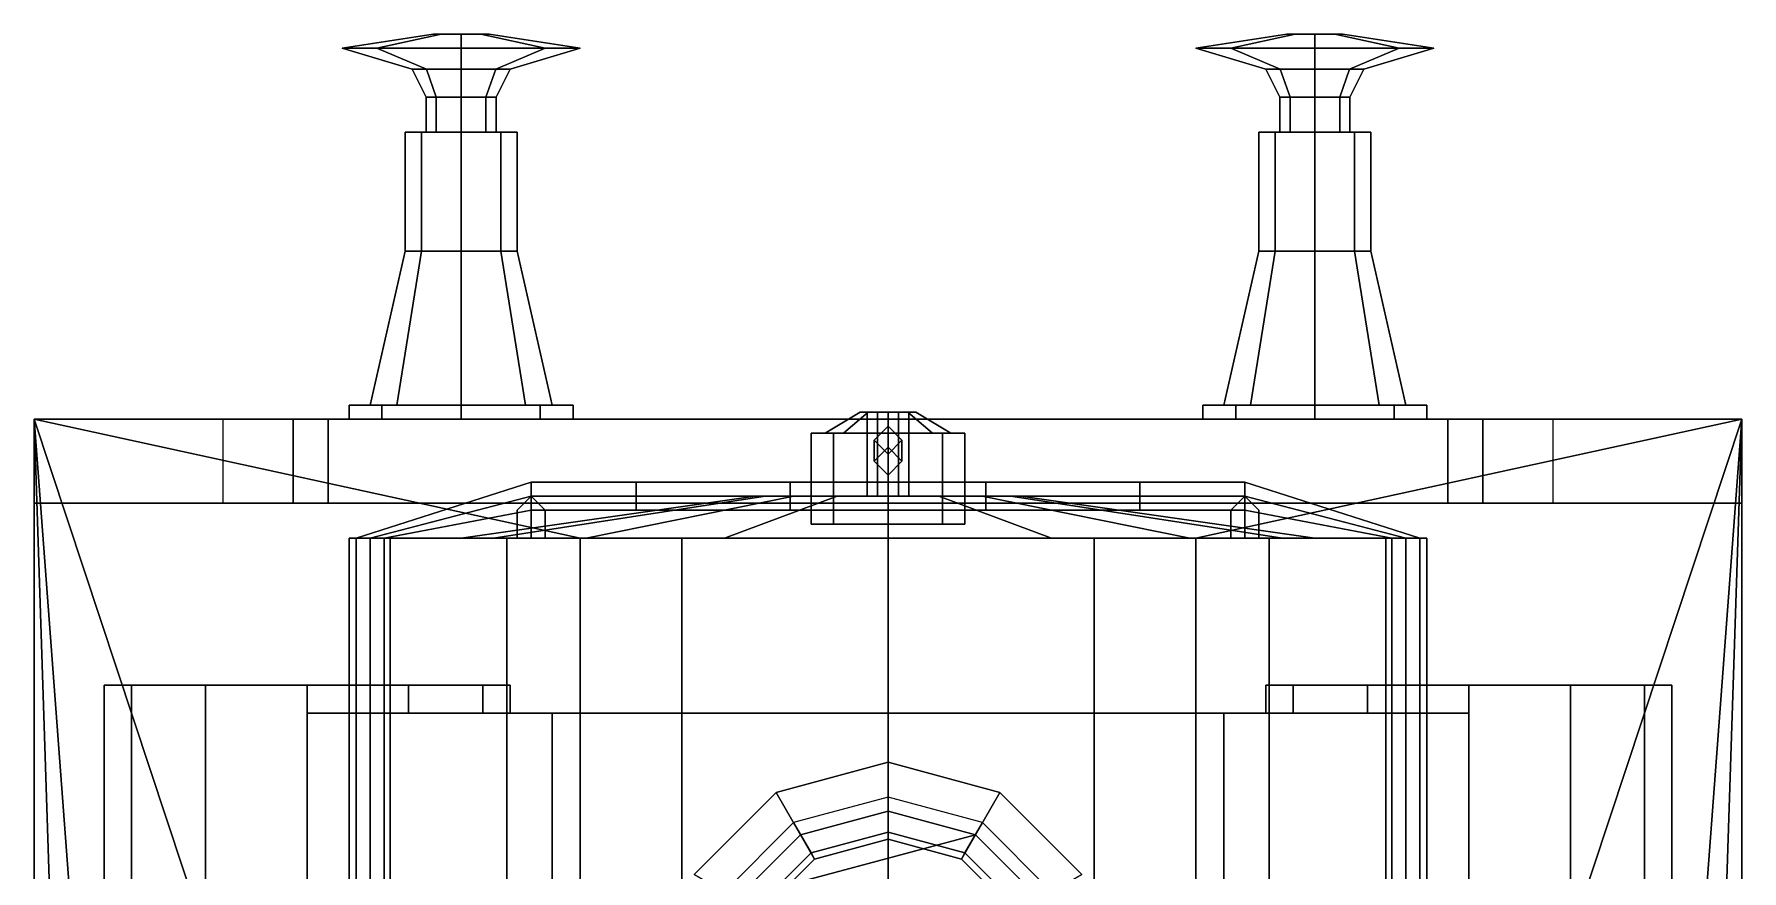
# Model space of a CAD drawing. Extents: x -1.2 to 1.2, y -5.2 to 5.2.
# Drawn here: x -1.22 to 1.22, y 4.025 to 5.22 of the extents above; entities that cross this region are included whole.
import ezdxf

# ---------------------------------------------------------------- set-up
doc = ezdxf.new("R2010")
doc.units = 0
doc.layers.get('0').update_dxf_attribs({"linetype": 'CONTINUOUS'})

msp = doc.modelspace()

# ---------------------------------------------------------------- linework, layer by layer
at = {"color": 1}
for points in [[(-0.65, 5.22, 0.85), (-0.6383, 5.22, 0.8217), (-0.7302, 5.2, 0.7298), (-0.78, 5.2, 0.85)], [(-0.6383, 5.22, 0.8783), (-0.65, 5.22, 0.85), (-0.78, 5.2, 0.85), (-0.7302, 5.2, 0.9702)], [(-0.6595, 5.17, 0.8005), (-0.68, 5.17, 0.85), (-0.78, 5.2, 0.85), (-0.7302, 5.2, 0.7298)], [(-0.68, 5.17, 0.85), (-0.6595, 5.17, 0.8995), (-0.7302, 5.2, 0.9702), (-0.78, 5.2, 0.85)], [(-0.6383, 5.22, 0.8217), (-0.61, 5.22, 0.81), (-0.61, 5.2, 0.68), (-0.7302, 5.2, 0.7298)], [(-0.61, 5.22, 0.89), (-0.6383, 5.22, 0.8783), (-0.7302, 5.2, 0.9702), (-0.61, 5.2, 1.02)], [(-0.61, 5.17, 0.78), (-0.6595, 5.17, 0.8005), (-0.7302, 5.2, 0.7298), (-0.61, 5.2, 0.68)], [(-0.6595, 5.17, 0.8995), (-0.61, 5.17, 0.92), (-0.61, 5.2, 1.02), (-0.7302, 5.2, 0.9702)], [(-0.5817, 5.22, 0.8783), (-0.65, 5.22, 0.85), (-0.6383, 5.22, 0.8783), (-0.61, 5.22, 0.89)], [(-0.57, 5.22, 0.85), (-0.6383, 5.22, 0.8217), (-0.65, 5.22, 0.85), (-0.5817, 5.22, 0.8783)], [(-0.5817, 5.22, 0.8217), (-0.61, 5.22, 0.81), (-0.6383, 5.22, 0.8217), (-0.57, 5.22, 0.85)], [(-0.61, 5.22, 0.81), (-0.5817, 5.22, 0.8217), (-0.4898, 5.2, 0.7298), (-0.61, 5.2, 0.68)], [(-0.5817, 5.22, 0.8783), (-0.61, 5.22, 0.89), (-0.61, 5.2, 1.02), (-0.4898, 5.2, 0.9702)], [(-0.5605, 5.17, 0.8005), (-0.61, 5.17, 0.78), (-0.61, 5.2, 0.68), (-0.4898, 5.2, 0.7298)], [(-0.61, 5.17, 0.92), (-0.5605, 5.17, 0.8995), (-0.4898, 5.2, 0.9702), (-0.61, 5.2, 1.02)], [(-0.5817, 5.22, 0.8217), (-0.57, 5.22, 0.85), (-0.44, 5.2, 0.85), (-0.4898, 5.2, 0.7298)], [(-0.57, 5.22, 0.85), (-0.5817, 5.22, 0.8783), (-0.4898, 5.2, 0.9702), (-0.44, 5.2, 0.85)], [(-0.54, 5.17, 0.85), (-0.5605, 5.17, 0.8005), (-0.4898, 5.2, 0.7298), (-0.44, 5.2, 0.85)], [(-0.5605, 5.17, 0.8995), (-0.54, 5.17, 0.85), (-0.44, 5.2, 0.85), (-0.4898, 5.2, 0.9702)], [(0.5817, 5.22, 0.8783), (0.57, 5.22, 0.85), (0.44, 5.2, 0.85), (0.4898, 5.2, 0.9702)], [(0.57, 5.22, 0.85), (0.5817, 5.22, 0.8217), (0.4898, 5.2, 0.7298), (0.44, 5.2, 0.85)], [(0.5605, 5.17, 0.8005), (0.54, 5.17, 0.85), (0.44, 5.2, 0.85), (0.4898, 5.2, 0.7298)], [(0.54, 5.17, 0.85), (0.5605, 5.17, 0.8995), (0.4898, 5.2, 0.9702), (0.44, 5.2, 0.85)], [(0.61, 5.22, 0.89), (0.5817, 5.22, 0.8783), (0.4898, 5.2, 0.9702), (0.61, 5.2, 1.02)], [(0.5817, 5.22, 0.8217), (0.61, 5.22, 0.81), (0.61, 5.2, 0.68), (0.4898, 5.2, 0.7298)], [(0.61, 5.17, 0.78), (0.5605, 5.17, 0.8005), (0.4898, 5.2, 0.7298), (0.61, 5.2, 0.68)], [(0.5605, 5.17, 0.8995), (0.61, 5.17, 0.92), (0.61, 5.2, 1.02), (0.4898, 5.2, 0.9702)], [(0.6383, 5.22, 0.8783), (0.57, 5.22, 0.85), (0.5817, 5.22, 0.8783), (0.61, 5.22, 0.89)], [(0.65, 5.22, 0.85), (0.5817, 5.22, 0.8217), (0.57, 5.22, 0.85), (0.6383, 5.22, 0.8783)], [(0.6383, 5.22, 0.8217), (0.61, 5.22, 0.81), (0.5817, 5.22, 0.8217), (0.65, 5.22, 0.85)], [(0.6383, 5.22, 0.8783), (0.61, 5.22, 0.89), (0.61, 5.2, 1.02), (0.7302, 5.2, 0.9702)], [(0.61, 5.22, 0.81), (0.6383, 5.22, 0.8217), (0.7302, 5.2, 0.7298), (0.61, 5.2, 0.68)], [(0.6595, 5.17, 0.8005), (0.61, 5.17, 0.78), (0.61, 5.2, 0.68), (0.7302, 5.2, 0.7298)], [(0.61, 5.17, 0.92), (0.6595, 5.17, 0.8995), (0.7302, 5.2, 0.9702), (0.61, 5.2, 1.02)], [(0.65, 5.22, 0.85), (0.6383, 5.22, 0.8783), (0.7302, 5.2, 0.9702), (0.78, 5.2, 0.85)], [(0.6383, 5.22, 0.8217), (0.65, 5.22, 0.85), (0.78, 5.2, 0.85), (0.7302, 5.2, 0.7298)], [(0.68, 5.17, 0.85), (0.6595, 5.17, 0.8005), (0.7302, 5.2, 0.7298), (0.78, 5.2, 0.85)], [(0.6595, 5.17, 0.8995), (0.68, 5.17, 0.85), (0.78, 5.2, 0.85), (0.7302, 5.2, 0.9702)], [(-0.6454, 5.13, 0.8146), (-0.66, 5.13, 0.85), (-0.68, 5.17, 0.85), (-0.6595, 5.17, 0.8005)], [(-0.66, 5.13, 0.85), (-0.6454, 5.13, 0.8854), (-0.6595, 5.17, 0.8995), (-0.68, 5.17, 0.85)], [(-0.61, 5.13, 0.8), (-0.6454, 5.13, 0.8146), (-0.6595, 5.17, 0.8005), (-0.61, 5.17, 0.78)], [(-0.6454, 5.13, 0.8854), (-0.61, 5.13, 0.9), (-0.61, 5.17, 0.92), (-0.6595, 5.17, 0.8995)], [(-0.5746, 5.13, 0.8146), (-0.61, 5.13, 0.8), (-0.61, 5.17, 0.78), (-0.5605, 5.17, 0.8005)], [(-0.61, 5.13, 0.9), (-0.5746, 5.13, 0.8854), (-0.5605, 5.17, 0.8995), (-0.61, 5.17, 0.92)], [(-0.56, 5.13, 0.85), (-0.5746, 5.13, 0.8146), (-0.5605, 5.17, 0.8005), (-0.54, 5.17, 0.85)], [(-0.5746, 5.13, 0.8854), (-0.56, 5.13, 0.85), (-0.54, 5.17, 0.85), (-0.5605, 5.17, 0.8995)], [(0.5746, 5.13, 0.8146), (0.56, 5.13, 0.85), (0.54, 5.17, 0.85), (0.5605, 5.17, 0.8005)], [(0.56, 5.13, 0.85), (0.5746, 5.13, 0.8854), (0.5605, 5.17, 0.8995), (0.54, 5.17, 0.85)], [(0.61, 5.13, 0.8), (0.5746, 5.13, 0.8146), (0.5605, 5.17, 0.8005), (0.61, 5.17, 0.78)], [(0.5746, 5.13, 0.8854), (0.61, 5.13, 0.9), (0.61, 5.17, 0.92), (0.5605, 5.17, 0.8995)], [(0.6454, 5.13, 0.8146), (0.61, 5.13, 0.8), (0.61, 5.17, 0.78), (0.6595, 5.17, 0.8005)], [(0.61, 5.13, 0.9), (0.6454, 5.13, 0.8854), (0.6595, 5.17, 0.8995), (0.61, 5.17, 0.92)], [(0.66, 5.13, 0.85), (0.6454, 5.13, 0.8146), (0.6595, 5.17, 0.8005), (0.68, 5.17, 0.85)], [(0.6454, 5.13, 0.8854), (0.66, 5.13, 0.85), (0.68, 5.17, 0.85), (0.6595, 5.17, 0.8995)], [(-0.6454, 5.13, 0.8854), (-0.66, 5.13, 0.85), (-0.66, 5.08, 0.85), (-0.6454, 5.08, 0.8854)], [(-0.66, 5.13, 0.85), (-0.6454, 5.13, 0.8146), (-0.6454, 5.08, 0.8146), (-0.66, 5.08, 0.85)], [(-0.61, 5.13, 0.9), (-0.6454, 5.13, 0.8854), (-0.6454, 5.08, 0.8854), (-0.61, 5.08, 0.9)], [(-0.6454, 5.13, 0.8146), (-0.61, 5.13, 0.8), (-0.61, 5.08, 0.8), (-0.6454, 5.08, 0.8146)], [(-0.5746, 5.13, 0.8854), (-0.61, 5.13, 0.9), (-0.61, 5.08, 0.9), (-0.5746, 5.08, 0.8854)], [(-0.61, 5.13, 0.8), (-0.5746, 5.13, 0.8146), (-0.5746, 5.08, 0.8146), (-0.61, 5.08, 0.8)], [(-0.56, 5.13, 0.85), (-0.5746, 5.13, 0.8854), (-0.5746, 5.08, 0.8854), (-0.56, 5.08, 0.85)], [(-0.5746, 5.13, 0.8146), (-0.56, 5.13, 0.85), (-0.56, 5.08, 0.85), (-0.5746, 5.08, 0.8146)], [(0.5746, 5.13, 0.8854), (0.56, 5.13, 0.85), (0.56, 5.08, 0.85), (0.5746, 5.08, 0.8854)], [(0.56, 5.13, 0.85), (0.5746, 5.13, 0.8146), (0.5746, 5.08, 0.8146), (0.56, 5.08, 0.85)], [(0.61, 5.13, 0.9), (0.5746, 5.13, 0.8854), (0.5746, 5.08, 0.8854), (0.61, 5.08, 0.9)], [(0.5746, 5.13, 0.8146), (0.61, 5.13, 0.8), (0.61, 5.08, 0.8), (0.5746, 5.08, 0.8146)], [(0.6454, 5.13, 0.8854), (0.61, 5.13, 0.9), (0.61, 5.08, 0.9), (0.6454, 5.08, 0.8854)], [(0.61, 5.13, 0.8), (0.6454, 5.13, 0.8146), (0.6454, 5.08, 0.8146), (0.61, 5.08, 0.8)], [(0.66, 5.13, 0.85), (0.6454, 5.13, 0.8854), (0.6454, 5.08, 0.8854), (0.66, 5.08, 0.85)], [(0.6454, 5.13, 0.8146), (0.66, 5.13, 0.85), (0.66, 5.08, 0.85), (0.6454, 5.08, 0.8146)], [(-0.6666, 5.08, 0.9066), (-0.69, 5.08, 0.85), (-0.69, 4.91, 0.85), (-0.6666, 4.91, 0.9066)], [(-0.69, 5.08, 0.85), (-0.6666, 5.08, 0.7934), (-0.6666, 4.91, 0.7934), (-0.69, 4.91, 0.85)], [(-0.5534, 5.08, 0.9066), (-0.69, 5.08, 0.85), (-0.6666, 5.08, 0.9066), (-0.61, 5.08, 0.93)], [(-0.53, 5.08, 0.85), (-0.6666, 5.08, 0.7934), (-0.69, 5.08, 0.85), (-0.5534, 5.08, 0.9066)], [(-0.61, 5.08, 0.93), (-0.6666, 5.08, 0.9066), (-0.6666, 4.91, 0.9066), (-0.61, 4.91, 0.93)], [(-0.6666, 5.08, 0.7934), (-0.61, 5.08, 0.77), (-0.61, 4.91, 0.77), (-0.6666, 4.91, 0.7934)], [(-0.5534, 5.08, 0.7934), (-0.61, 5.08, 0.77), (-0.6666, 5.08, 0.7934), (-0.53, 5.08, 0.85)], [(-0.5534, 5.08, 0.9066), (-0.61, 5.08, 0.93), (-0.61, 4.91, 0.93), (-0.5534, 4.91, 0.9066)], [(-0.61, 5.08, 0.77), (-0.5534, 5.08, 0.7934), (-0.5534, 4.91, 0.7934), (-0.61, 4.91, 0.77)], [(-0.53, 5.08, 0.85), (-0.5534, 5.08, 0.9066), (-0.5534, 4.91, 0.9066), (-0.53, 4.91, 0.85)], [(-0.5534, 5.08, 0.7934), (-0.53, 5.08, 0.85), (-0.53, 4.91, 0.85), (-0.5534, 4.91, 0.7934)], [(0.5534, 5.08, 0.9066), (0.53, 5.08, 0.85), (0.53, 4.91, 0.85), (0.5534, 4.91, 0.9066)], [(0.53, 5.08, 0.85), (0.5534, 5.08, 0.7934), (0.5534, 4.91, 0.7934), (0.53, 4.91, 0.85)], [(0.6666, 5.08, 0.9066), (0.53, 5.08, 0.85), (0.5534, 5.08, 0.9066), (0.61, 5.08, 0.93)], [(0.69, 5.08, 0.85), (0.5534, 5.08, 0.7934), (0.53, 5.08, 0.85), (0.6666, 5.08, 0.9066)], [(0.61, 5.08, 0.93), (0.5534, 5.08, 0.9066), (0.5534, 4.91, 0.9066), (0.61, 4.91, 0.93)], [(0.5534, 5.08, 0.7934), (0.61, 5.08, 0.77), (0.61, 4.91, 0.77), (0.5534, 4.91, 0.7934)], [(0.6666, 5.08, 0.7934), (0.61, 5.08, 0.77), (0.5534, 5.08, 0.7934), (0.69, 5.08, 0.85)], [(0.6666, 5.08, 0.9066), (0.61, 5.08, 0.93), (0.61, 4.91, 0.93), (0.6666, 4.91, 0.9066)], [(0.61, 5.08, 0.77), (0.6666, 5.08, 0.7934), (0.6666, 4.91, 0.7934), (0.61, 4.91, 0.77)], [(0.69, 5.08, 0.85), (0.6666, 5.08, 0.9066), (0.6666, 4.91, 0.9066), (0.69, 4.91, 0.85)], [(0.6666, 5.08, 0.7934), (0.69, 5.08, 0.85), (0.69, 4.91, 0.85), (0.6666, 4.91, 0.7934)], [(-0.7019, 4.69, 0.7581), (-0.74, 4.69, 0.85), (-0.69, 4.91, 0.85), (-0.6666, 4.91, 0.7934)], [(-0.74, 4.69, 0.85), (-0.7019, 4.69, 0.9419), (-0.6666, 4.91, 0.9066), (-0.69, 4.91, 0.85)], [(-0.61, 4.69, 0.72), (-0.7019, 4.69, 0.7581), (-0.6666, 4.91, 0.7934), (-0.61, 4.91, 0.77)], [(-0.7019, 4.69, 0.9419), (-0.61, 4.69, 0.98), (-0.61, 4.91, 0.93), (-0.6666, 4.91, 0.9066)], [(-0.5181, 4.69, 0.7581), (-0.61, 4.69, 0.72), (-0.61, 4.91, 0.77), (-0.5534, 4.91, 0.7934)], [(-0.61, 4.69, 0.98), (-0.5181, 4.69, 0.9419), (-0.5534, 4.91, 0.9066), (-0.61, 4.91, 0.93)], [(-0.48, 4.69, 0.85), (-0.5181, 4.69, 0.7581), (-0.5534, 4.91, 0.7934), (-0.53, 4.91, 0.85)], [(-0.5181, 4.69, 0.9419), (-0.48, 4.69, 0.85), (-0.53, 4.91, 0.85), (-0.5534, 4.91, 0.9066)], [(0.5181, 4.69, 0.7581), (0.48, 4.69, 0.85), (0.53, 4.91, 0.85), (0.5534, 4.91, 0.7934)], [(0.48, 4.69, 0.85), (0.5181, 4.69, 0.9419), (0.5534, 4.91, 0.9066), (0.53, 4.91, 0.85)], [(0.61, 4.69, 0.72), (0.5181, 4.69, 0.7581), (0.5534, 4.91, 0.7934), (0.61, 4.91, 0.77)], [(0.5181, 4.69, 0.9419), (0.61, 4.69, 0.98), (0.61, 4.91, 0.93), (0.5534, 4.91, 0.9066)], [(0.7019, 4.69, 0.7581), (0.61, 4.69, 0.72), (0.61, 4.91, 0.77), (0.6666, 4.91, 0.7934)], [(0.61, 4.69, 0.98), (0.7019, 4.69, 0.9419), (0.6666, 4.91, 0.9066), (0.61, 4.91, 0.93)], [(0.74, 4.69, 0.85), (0.7019, 4.69, 0.7581), (0.6666, 4.91, 0.7934), (0.69, 4.91, 0.85)], [(0.7019, 4.69, 0.9419), (0.74, 4.69, 0.85), (0.69, 4.91, 0.85), (0.6666, 4.91, 0.9066)], [(-0.77, 4.69, 0.85), (-0.7231, 4.69, 0.7369), (-0.7231, 4.67, 0.7369), (-0.77, 4.67, 0.85)], [(-0.45, 4.69, 0.85), (-0.7231, 4.69, 0.7369), (-0.77, 4.69, 0.85), (-0.4969, 4.69, 0.9631)], [(-0.4969, 4.69, 0.9631), (-0.77, 4.69, 0.85), (-0.7231, 4.69, 0.9631), (-0.61, 4.69, 1.01)], [(-0.7231, 4.69, 0.9631), (-0.77, 4.69, 0.85), (-0.77, 4.67, 0.85), (-0.7231, 4.67, 0.9631)], [(-0.4969, 4.69, 0.7369), (-0.61, 4.69, 0.69), (-0.7231, 4.69, 0.7369), (-0.45, 4.69, 0.85)], [(-0.7231, 4.69, 0.7369), (-0.61, 4.69, 0.69), (-0.61, 4.67, 0.69), (-0.7231, 4.67, 0.7369)], [(-0.61, 4.69, 1.01), (-0.7231, 4.69, 0.9631), (-0.7231, 4.67, 0.9631), (-0.61, 4.67, 1.01)], [(-0.61, 4.69, 0.69), (-0.4969, 4.69, 0.7369), (-0.4969, 4.67, 0.7369), (-0.61, 4.67, 0.69)], [(-0.4969, 4.69, 0.9631), (-0.61, 4.69, 1.01), (-0.61, 4.67, 1.01), (-0.4969, 4.67, 0.9631)], [(-0.4969, 4.69, 0.7369), (-0.45, 4.69, 0.85), (-0.45, 4.67, 0.85), (-0.4969, 4.67, 0.7369)], [(-0.45, 4.69, 0.85), (-0.4969, 4.69, 0.9631), (-0.4969, 4.67, 0.9631), (-0.45, 4.67, 0.85)], [(0.4969, 4.69, 0.9631), (0.45, 4.69, 0.85), (0.45, 4.67, 0.85), (0.4969, 4.67, 0.9631)], [(0.45, 4.69, 0.85), (0.4969, 4.69, 0.7369), (0.4969, 4.67, 0.7369), (0.45, 4.67, 0.85)], [(0.7231, 4.69, 0.9631), (0.45, 4.69, 0.85), (0.4969, 4.69, 0.9631), (0.61, 4.69, 1.01)], [(0.77, 4.69, 0.85), (0.4969, 4.69, 0.7369), (0.45, 4.69, 0.85), (0.7231, 4.69, 0.9631)], [(0.61, 4.69, 1.01), (0.4969, 4.69, 0.9631), (0.4969, 4.67, 0.9631), (0.61, 4.67, 1.01)], [(0.4969, 4.69, 0.7369), (0.61, 4.69, 0.69), (0.61, 4.67, 0.69), (0.4969, 4.67, 0.7369)], [(0.7231, 4.69, 0.7369), (0.61, 4.69, 0.69), (0.4969, 4.69, 0.7369), (0.77, 4.69, 0.85)], [(0.7231, 4.69, 0.9631), (0.61, 4.69, 1.01), (0.61, 4.67, 1.01), (0.7231, 4.67, 0.9631)], [(0.61, 4.69, 0.69), (0.7231, 4.69, 0.7369), (0.7231, 4.67, 0.7369), (0.61, 4.67, 0.69)], [(0.77, 4.69, 0.85), (0.7231, 4.69, 0.9631), (0.7231, 4.67, 0.9631), (0.77, 4.67, 0.85)], [(0.7231, 4.69, 0.7369), (0.77, 4.69, 0.85), (0.77, 4.67, 0.85), (0.7231, 4.67, 0.7369)]]:
    msp.add_3dface(points, dxfattribs=at)
for points in [[(-1.22, 4.67, 1.04), (-1.22, -4.83, 1.04), (-1.22, -4.83, 1.15), (-1.22, 4.67, 1.15)], [(1.22, 4.67, 1.15), (1.22, 4.67, 1.04), (-1.22, 4.67, 1.04), (-1.22, 4.67, 1.15)], [(1.22, 4.67, 1.04), (1.22, -4.83, 1.04), (-1.22, -4.83, 1.04), (-1.22, 4.67, 1.04)], [(-1.22, 4.67, 1.15), (-0.44, 4.5, 1.15), (0.44, 4.5, 1.15), (1.22, 4.67, 1.15)], [(-1.22, 4.67, 1.15), (-0.7, 3.1, 1.15), (-0.44, 3.1, 1.15), (-0.44, 4.5, 1.15)], [(-1.13, 1.91, 1.15), (-1.22, 4.67, 1.15), (-1.22, -4.83, 1.15), (-1.13, -4.83, 1.15)], [(-1.02, 2, 1.15), (-1.22, 4.67, 1.15), (-1.22, 4.67, 1.15), (-1.13, 1.91, 1.15)], [(-1.22, 4.67, 1.15), (-1.02, 2, 1.15), (-0.7, 2.12, 1.15), (-0.7, 3.1, 1.15)], [(-1.22, 4.67, 0.87), (-1.22, 4.55, 0.87), (-1.22, 4.55, 1.04), (-1.22, 4.67, 1.04)], [(1.22, 4.67, 1.04), (1.22, 4.67, 0.87), (-1.22, 4.67, 0.87), (-1.22, 4.67, 1.04)], [(1.22, 4.67, 0.87), (1.22, 4.55, 0.87), (-1.22, 4.55, 0.87), (-1.22, 4.67, 0.87)], [(-1.22, 4.67, 1.04), (-1.22, 4.55, 1.04), (1.22, 4.55, 1.04), (1.22, 4.67, 1.04)], [(-0.85, 4.67, 0.81), (-0.85, 4.55, 0.81), (-0.95, 4.55, 0.87), (-0.95, 4.67, 0.87)], [(0.95, 4.67, 0.87), (0.85, 4.67, 0.81), (-0.85, 4.67, 0.81), (-0.95, 4.67, 0.87)], [(-0.8, 4.67, 0.71), (-0.85, 4.67, 0.81), (0.85, 4.67, 0.81), (0.8, 4.67, 0.71)], [(-0.8, 4.55, 0.71), (-0.85, 4.55, 0.81), (-0.85, 4.67, 0.81), (-0.8, 4.67, 0.71)], [(-0.8, 4.67, 0.71), (-0.8, 4.67, 0.66), (-0.8, 4.55, 0.66), (-0.8, 4.55, 0.71)], [(0.8, 4.67, 0.71), (0.8, 4.67, 0.66), (-0.8, 4.67, 0.66), (-0.8, 4.67, 0.71)], [(-0.8, 4.55, 0.66), (-0.8, 4.67, 0.66), (0.8, 4.67, 0.66), (0.8, 4.55, 0.66)], [(-0.0636, 4.65, 2.7264), (-0.09, 4.65, 2.79), (-0.04, 4.68, 2.79), (-0.0283, 4.68, 2.7617)], [(-0.09, 4.65, 2.79), (-0.0636, 4.65, 2.8536), (-0.0283, 4.68, 2.8183), (-0.04, 4.68, 2.79)], [(0, 4.65, 2.7), (-0.0636, 4.65, 2.7264), (-0.0283, 4.68, 2.7617), (0, 4.68, 2.75)], [(-0.0636, 4.65, 2.8536), (0, 4.65, 2.88), (0, 4.68, 2.83), (-0.0283, 4.68, 2.8183)], [(-0.04, 4.68, 2.79), (-0.0283, 4.68, 2.8183), (0, 4.68, 2.83), (-0.0283, 4.68, 2.7617)], [(-0.015, 4.68, 1.946), (-0.03, 4.68, 1.92), (-0.03, 4.56, 1.92), (-0.015, 4.56, 1.946)], [(-0.03, 4.68, 1.92), (-0.015, 4.68, 1.894), (-0.015, 4.56, 1.894), (-0.03, 4.56, 1.92)], [(0.03, 4.68, 1.92), (-0.03, 4.68, 1.92), (-0.015, 4.68, 1.946), (0.015, 4.68, 1.946)], [(0.015, 4.68, 1.894), (-0.015, 4.68, 1.894), (-0.03, 4.68, 1.92), (0.03, 4.68, 1.92)], [(-0.0283, 4.68, 2.7617), (0, 4.68, 2.83), (0.0283, 4.68, 2.8183), (0, 4.68, 2.75)], [(0.015, 4.68, 1.946), (-0.015, 4.68, 1.946), (-0.015, 4.56, 1.946), (0.015, 4.56, 1.946)], [(-0.015, 4.68, 1.894), (0.015, 4.68, 1.894), (0.015, 4.56, 1.894), (-0.015, 4.56, 1.894)], [(0.0636, 4.65, 2.7264), (0, 4.65, 2.7), (0, 4.68, 2.75), (0.0283, 4.68, 2.7617)], [(0, 4.65, 2.88), (0.0636, 4.65, 2.8536), (0.0283, 4.68, 2.8183), (0, 4.68, 2.83)], [(0, 4.68, 2.75), (0.0283, 4.68, 2.8183), (0.04, 4.68, 2.79), (0.0283, 4.68, 2.7617)], [(0.03, 4.68, 1.92), (0.015, 4.68, 1.946), (0.015, 4.56, 1.946), (0.03, 4.56, 1.92)], [(0.015, 4.68, 1.894), (0.03, 4.68, 1.92), (0.03, 4.56, 1.92), (0.015, 4.56, 1.894)], [(0.09, 4.65, 2.79), (0.0636, 4.65, 2.7264), (0.0283, 4.68, 2.7617), (0.04, 4.68, 2.79)], [(0.0636, 4.65, 2.8536), (0.09, 4.65, 2.79), (0.04, 4.68, 2.79), (0.0283, 4.68, 2.8183)], [(0.44, 3.1, 1.15), (0.7, 3.1, 1.15), (1.22, 4.67, 1.15), (0.44, 4.5, 1.15)], [(0.7, 2.12, 1.15), (1.02, 2, 1.15), (1.22, 4.67, 1.15), (0.7, 3.1, 1.15)], [(0.85, 4.67, 0.81), (0.85, 4.55, 0.81), (0.8, 4.55, 0.71), (0.8, 4.67, 0.71)], [(0.8, 4.55, 0.66), (0.8, 4.67, 0.66), (0.8, 4.67, 0.71), (0.8, 4.55, 0.71)], [(0.95, 4.55, 0.87), (0.85, 4.55, 0.81), (0.85, 4.67, 0.81), (0.95, 4.67, 0.87)], [(1.13, 1.91, 1.15), (1.22, 4.67, 1.15), (1.22, 4.67, 1.15), (1.02, 2, 1.15)], [(1.22, -4.83, 1.15), (1.22, 4.67, 1.15), (1.13, 1.91, 1.15), (1.13, -4.83, 1.15)], [(1.22, -4.83, 1.15), (1.22, -4.83, 1.04), (1.22, 4.67, 1.04), (1.22, 4.67, 1.15)], [(1.22, 4.55, 1.04), (1.22, 4.55, 0.87), (1.22, 4.67, 0.87), (1.22, 4.67, 1.04)], [(-0.11, 4.65, 2.69), (-0.11, 4.52, 2.69), (-0.11, 4.52, 2.81), (-0.11, 4.65, 2.81)], [(0.11, 4.65, 2.81), (0.11, 4.65, 2.69), (-0.11, 4.65, 2.69), (-0.11, 4.65, 2.81)], [(0.11, 4.65, 2.69), (0.11, 4.52, 2.69), (-0.11, 4.52, 2.69), (-0.11, 4.65, 2.69)], [(-0.0778, 4.65, 2.8878), (-0.11, 4.65, 2.81), (-0.11, 4.52, 2.81), (-0.0778, 4.52, 2.8878)], [(0.0778, 4.65, 2.8878), (0.11, 4.65, 2.81), (-0.11, 4.65, 2.81), (-0.0778, 4.65, 2.8878)], [(0, 4.65, 2.92), (-0.0778, 4.65, 2.8878), (-0.0778, 4.52, 2.8878), (0, 4.52, 2.92)], [(0, 4.65, 2.92), (0.0778, 4.65, 2.8878), (-0.0778, 4.65, 2.8878), (0, 4.65, 2.92)], [(0, 4.66, 1.59), (-0.02, 4.64, 1.59), (-0.02, 4.61, 1.91), (0, 4.63, 1.91)], [(0.02, 4.64, 1.59), (0, 4.62, 1.59), (-0.02, 4.64, 1.59), (0, 4.66, 1.59)], [(-0.02, 4.64, 1.59), (0, 4.62, 1.59), (0, 4.59, 1.91), (-0.02, 4.61, 1.91)], [(0.02, 4.64, 1.59), (0, 4.66, 1.59), (0, 4.63, 1.91), (0.02, 4.61, 1.91)], [(0.0778, 4.65, 2.8878), (0, 4.65, 2.92), (0, 4.52, 2.92), (0.0778, 4.52, 2.8878)], [(0, 4.62, 1.59), (0.02, 4.64, 1.59), (0.02, 4.61, 1.91), (0, 4.59, 1.91)], [(0.11, 4.65, 2.81), (0.0778, 4.65, 2.8878), (0.0778, 4.52, 2.8878), (0.11, 4.52, 2.81)], [(0.11, 4.52, 2.81), (0.11, 4.52, 2.69), (0.11, 4.65, 2.69), (0.11, 4.65, 2.81)], [(-0.51, 4.56, 2.45), (-0.51, 4.58, 2.43), (-0.76, 4.5, 2.32), (-0.74, 4.5, 2.34)], [(-0.51, 4.58, 2.43), (-0.51, 4.56, 2.41), (-0.74, 4.5, 2.3), (-0.76, 4.5, 2.32)], [(-0.51, 4.58, 2.43), (-0.51, 4.56, 2.45), (-0.36, 4.56, 2.54), (-0.36, 4.58, 2.52)], [(-0.51, 4.56, 2.41), (-0.51, 4.58, 2.43), (-0.36, 4.58, 2.52), (-0.36, 4.56, 2.5)], [(-0.36, 4.58, 2.52), (-0.36, 4.56, 2.54), (-0.14, 4.56, 2.61), (-0.14, 4.58, 2.59)], [(-0.36, 4.56, 2.5), (-0.36, 4.58, 2.52), (-0.14, 4.58, 2.59), (-0.14, 4.56, 2.57)], [(0.14, 4.56, 2.61), (0.14, 4.58, 2.59), (-0.14, 4.58, 2.59), (-0.14, 4.56, 2.61)], [(0.14, 4.58, 2.59), (0.14, 4.56, 2.57), (-0.14, 4.56, 2.57), (-0.14, 4.58, 2.59)], [(0.36, 4.56, 2.54), (0.36, 4.58, 2.52), (0.14, 4.58, 2.59), (0.14, 4.56, 2.61)], [(0.36, 4.58, 2.52), (0.36, 4.56, 2.5), (0.14, 4.56, 2.57), (0.14, 4.58, 2.59)], [(0.51, 4.56, 2.45), (0.51, 4.58, 2.43), (0.36, 4.58, 2.52), (0.36, 4.56, 2.54)], [(0.51, 4.58, 2.43), (0.51, 4.56, 2.41), (0.36, 4.56, 2.5), (0.36, 4.58, 2.52)], [(0.74, 4.5, 2.34), (0.76, 4.5, 2.32), (0.51, 4.58, 2.43), (0.51, 4.56, 2.45)], [(0.76, 4.5, 2.32), (0.74, 4.5, 2.3), (0.51, 4.56, 2.41), (0.51, 4.58, 2.43)], [(-1.22, 4.55, 1.04), (-1.22, 4.55, 0.87), (1.22, 4.55, 0.87), (1.22, 4.55, 1.04)], [(-0.95, 4.55, 0.87), (-0.85, 4.55, 0.81), (0.85, 4.55, 0.81), (0.95, 4.55, 0.87)], [(0.8, 4.55, 0.71), (0.85, 4.55, 0.81), (-0.85, 4.55, 0.81), (-0.8, 4.55, 0.71)], [(-0.8, 4.55, 0.71), (-0.8, 4.55, 0.66), (0.8, 4.55, 0.66), (0.8, 4.55, 0.71)], [(-0.51, 4.54, 2.43), (-0.51, 4.56, 2.45), (-0.74, 4.5, 2.34), (-0.72, 4.5, 2.32)], [(-0.51, 4.56, 2.41), (-0.51, 4.54, 2.43), (-0.72, 4.5, 2.32), (-0.74, 4.5, 2.3)], [(-0.61, 4.5, 1.92), (-0.5636, 4.5, 2.1534), (-0.1755, 4.56, 1.9927), (-0.19, 4.56, 1.92)], [(-0.5636, 4.5, 1.6866), (-0.61, 4.5, 1.92), (-0.19, 4.56, 1.92), (-0.1755, 4.56, 1.8473)], [(-0.5636, 4.5, 2.1534), (-0.4313, 4.5, 2.3513), (-0.1344, 4.56, 2.0544), (-0.1755, 4.56, 1.9927)], [(-0.4313, 4.5, 1.4887), (-0.5636, 4.5, 1.6866), (-0.1755, 4.56, 1.8473), (-0.1344, 4.56, 1.7856)], [(-0.53, 4.5, 2.43), (-0.51, 4.5, 2.45), (-0.51, 4.56, 2.45), (-0.53, 4.54, 2.43)], [(-0.51, 4.5, 2.41), (-0.53, 4.5, 2.43), (-0.53, 4.54, 2.43), (-0.51, 4.56, 2.41)], [(-0.51, 4.56, 2.45), (-0.51, 4.54, 2.43), (-0.36, 4.54, 2.52), (-0.36, 4.56, 2.54)], [(-0.51, 4.54, 2.43), (-0.51, 4.56, 2.41), (-0.36, 4.56, 2.5), (-0.36, 4.54, 2.52)], [(-0.51, 4.5, 2.45), (-0.49, 4.5, 2.43), (-0.49, 4.54, 2.43), (-0.51, 4.56, 2.45)], [(-0.49, 4.5, 2.43), (-0.51, 4.5, 2.41), (-0.51, 4.56, 2.41), (-0.49, 4.54, 2.43)], [(-0.4313, 4.5, 2.3513), (-0.2334, 4.5, 2.4836), (-0.0727, 4.56, 2.0955), (-0.1344, 4.56, 2.0544)], [(-0.2334, 4.5, 1.3564), (-0.4313, 4.5, 1.4887), (-0.1344, 4.56, 1.7856), (-0.0727, 4.56, 1.7445)], [(-0.36, 4.56, 2.54), (-0.36, 4.54, 2.52), (-0.14, 4.54, 2.59), (-0.14, 4.56, 2.61)], [(-0.36, 4.54, 2.52), (-0.36, 4.56, 2.5), (-0.14, 4.56, 2.57), (-0.14, 4.54, 2.59)], [(-0.2334, 4.5, 2.4836), (0, 4.5, 2.53), (0, 4.56, 2.11), (-0.0727, 4.56, 2.0955)], [(0, 4.5, 1.31), (-0.2334, 4.5, 1.3564), (-0.0727, 4.56, 1.7445), (0, 4.56, 1.73)], [(-0.1755, 4.56, 1.9927), (0, 4.56, 2.11), (0.0727, 4.56, 2.0955), (-0.19, 4.56, 1.92)], [(-0.19, 4.56, 1.92), (0.0727, 4.56, 2.0955), (0.1344, 4.56, 2.0544), (-0.1755, 4.56, 1.8473)], [(-0.1344, 4.56, 2.0544), (-0.0727, 4.56, 2.0955), (0, 4.56, 2.11), (-0.1755, 4.56, 1.9927)], [(-0.1755, 4.56, 1.8473), (0.1344, 4.56, 2.0544), (0.1755, 4.56, 1.9927), (-0.1344, 4.56, 1.7856)], [(0.14, 4.54, 2.59), (0.14, 4.56, 2.61), (-0.14, 4.56, 2.61), (-0.14, 4.54, 2.59)], [(0.14, 4.56, 2.57), (0.14, 4.54, 2.59), (-0.14, 4.54, 2.59), (-0.14, 4.56, 2.57)], [(-0.1344, 4.56, 1.7856), (0.1755, 4.56, 1.9927), (0.19, 4.56, 1.92), (-0.0727, 4.56, 1.7445)], [(-0.0727, 4.56, 1.7445), (0.19, 4.56, 1.92), (0.1755, 4.56, 1.8473), (0, 4.56, 1.73)], [(0, 4.5, 2.53), (0.2334, 4.5, 2.4836), (0.0727, 4.56, 2.0955), (0, 4.56, 2.11)], [(0.2334, 4.5, 1.3564), (0, 4.5, 1.31), (0, 4.56, 1.73), (0.0727, 4.56, 1.7445)], [(0, 4.56, 1.73), (0.1755, 4.56, 1.8473), (0.1344, 4.56, 1.7856), (0.0727, 4.56, 1.7445)], [(0.2334, 4.5, 2.4836), (0.4313, 4.5, 2.3513), (0.1344, 4.56, 2.0544), (0.0727, 4.56, 2.0955)], [(0.4313, 4.5, 1.4887), (0.2334, 4.5, 1.3564), (0.0727, 4.56, 1.7445), (0.1344, 4.56, 1.7856)], [(0.4313, 4.5, 2.3513), (0.5636, 4.5, 2.1534), (0.1755, 4.56, 1.9927), (0.1344, 4.56, 2.0544)], [(0.5636, 4.5, 1.6866), (0.4313, 4.5, 1.4887), (0.1344, 4.56, 1.7856), (0.1755, 4.56, 1.8473)], [(0.36, 4.54, 2.52), (0.36, 4.56, 2.54), (0.14, 4.56, 2.61), (0.14, 4.54, 2.59)], [(0.36, 4.56, 2.5), (0.36, 4.54, 2.52), (0.14, 4.54, 2.59), (0.14, 4.56, 2.57)], [(0.5636, 4.5, 2.1534), (0.61, 4.5, 1.92), (0.19, 4.56, 1.92), (0.1755, 4.56, 1.9927)], [(0.61, 4.5, 1.92), (0.5636, 4.5, 1.6866), (0.1755, 4.56, 1.8473), (0.19, 4.56, 1.92)], [(0.51, 4.54, 2.43), (0.51, 4.56, 2.45), (0.36, 4.56, 2.54), (0.36, 4.54, 2.52)], [(0.51, 4.56, 2.41), (0.51, 4.54, 2.43), (0.36, 4.54, 2.52), (0.36, 4.56, 2.5)], [(0.49, 4.5, 2.43), (0.51, 4.5, 2.45), (0.51, 4.56, 2.45), (0.49, 4.54, 2.43)], [(0.51, 4.5, 2.41), (0.49, 4.5, 2.43), (0.49, 4.54, 2.43), (0.51, 4.56, 2.41)], [(0.51, 4.5, 2.45), (0.53, 4.5, 2.43), (0.53, 4.54, 2.43), (0.51, 4.56, 2.45)], [(0.53, 4.5, 2.43), (0.51, 4.5, 2.41), (0.51, 4.56, 2.41), (0.53, 4.54, 2.43)], [(0.72, 4.5, 2.32), (0.74, 4.5, 2.34), (0.51, 4.56, 2.45), (0.51, 4.54, 2.43)], [(0.74, 4.5, 2.3), (0.72, 4.5, 2.32), (0.51, 4.54, 2.43), (0.51, 4.56, 2.41)], [(-0.11, 4.52, 2.81), (-0.11, 4.52, 2.69), (0.11, 4.52, 2.69), (0.11, 4.52, 2.81)], [(-0.0778, 4.52, 2.8878), (-0.11, 4.52, 2.81), (0.11, 4.52, 2.81), (0.0778, 4.52, 2.8878)], [(0, 4.52, 2.92), (-0.0778, 4.52, 2.8878), (0.0778, 4.52, 2.8878), (0, 4.52, 2.92)], [(-0.7114, 4.5, 2.2147), (-0.77, 4.5, 1.92), (-0.77, 2, 1.92), (-0.7114, 2, 2.2147)], [(-0.77, 4.5, 1.92), (-0.7114, 4.5, 1.6253), (-0.7114, 2, 1.6253), (-0.77, 2, 1.92)], [(-0.77, 4.5, 1.92), (-0.7114, 4.5, 2.2147), (-0.5636, 4.5, 2.1534), (-0.61, 4.5, 1.92)], [(-0.7114, 4.5, 1.6253), (-0.77, 4.5, 1.92), (-0.61, 4.5, 1.92), (-0.5636, 4.5, 1.6866)], [(-0.74, 4.5, 2.34), (-0.76, 4.5, 2.32), (-0.76, 2.13, 2.32), (-0.74, 2.15, 2.34)], [(-0.76, 4.5, 2.32), (-0.74, 4.5, 2.3), (-0.74, 2.15, 2.3), (-0.76, 2.13, 2.32)], [(-0.72, 4.5, 2.32), (-0.74, 4.5, 2.34), (-0.74, 2.15, 2.34), (-0.72, 2.17, 2.32)], [(-0.74, 4.5, 2.3), (-0.72, 4.5, 2.32), (-0.72, 2.17, 2.32), (-0.74, 2.15, 2.3)], [(-0.5445, 4.5, 2.4645), (-0.7114, 4.5, 2.2147), (-0.7114, 2, 2.2147), (-0.5445, 2, 2.4645)], [(-0.7114, 4.5, 1.6253), (-0.5445, 4.5, 1.3755), (-0.5445, 2, 1.3755), (-0.7114, 2, 1.6253)], [(-0.7114, 4.5, 2.2147), (-0.5445, 4.5, 2.4645), (-0.4313, 4.5, 2.3513), (-0.5636, 4.5, 2.1534)], [(-0.5445, 4.5, 1.3755), (-0.7114, 4.5, 1.6253), (-0.5636, 4.5, 1.6866), (-0.4313, 4.5, 1.4887)], [(-0.2947, 4.5, 2.6314), (-0.5445, 4.5, 2.4645), (-0.5445, 2, 2.4645), (-0.2947, 2, 2.6314)], [(-0.5445, 4.5, 1.3755), (-0.44, 4.5, 1.3057), (-0.44, 2, 1.3057), (-0.5445, 2, 1.3755)], [(-0.5445, 4.5, 2.4645), (-0.2947, 4.5, 2.6314), (-0.2334, 4.5, 2.4836), (-0.4313, 4.5, 2.3513)], [(-0.44, 4.5, 1.3057), (-0.5445, 4.5, 1.3755), (-0.4313, 4.5, 1.4887), (-0.2334, 4.5, 1.3564)], [(-0.44, 4.5, 1.15), (-0.44, 2, 1.15), (-0.44, 2, 1.3057), (-0.44, 4.5, 1.3057)], [(0.44, 4.5, 1.3057), (0.44, 4.5, 1.15), (-0.44, 4.5, 1.15), (-0.44, 4.5, 1.3057)], [(-0.44, 4.5, 1.3057), (-0.44, 4.5, 1.3057), (-0.2334, 4.5, 1.3564), (0, 4.5, 1.31)], [(0.44, 4.5, 1.3057), (0.44, 4.5, 1.3057), (-0.44, 4.5, 1.3057), (0, 4.5, 1.31)], [(0, 4.5, 2.69), (-0.2947, 4.5, 2.6314), (-0.2947, -1.3, 2.6314), (0, -1.3, 2.69)], [(-0.2947, 4.5, 2.6314), (0, 4.5, 2.69), (0, 4.5, 2.53), (-0.2334, 4.5, 2.4836)], [(0.2947, 4.5, 2.6314), (0, 4.5, 2.69), (0, -1.3, 2.69), (0.2947, -1.3, 2.6314)], [(0.44, 4.5, 1.3057), (0.44, 4.5, 1.3057), (0, 4.5, 1.31), (0.2334, 4.5, 1.3564)], [(0, 4.5, 2.69), (0.2947, 4.5, 2.6314), (0.2334, 4.5, 2.4836), (0, 4.5, 2.53)], [(0.5445, 4.5, 1.3755), (0.44, 4.5, 1.3057), (0.2334, 4.5, 1.3564), (0.4313, 4.5, 1.4887)], [(0.2947, 4.5, 2.6314), (0.5445, 4.5, 2.4645), (0.4313, 4.5, 2.3513), (0.2334, 4.5, 2.4836)], [(0.5445, 4.5, 2.4645), (0.2947, 4.5, 2.6314), (0.2947, 2, 2.6314), (0.5445, 2, 2.4645)], [(0.7114, 4.5, 1.6253), (0.5445, 4.5, 1.3755), (0.4313, 4.5, 1.4887), (0.5636, 4.5, 1.6866)], [(0.5445, 4.5, 2.4645), (0.7114, 4.5, 2.2147), (0.5636, 4.5, 2.1534), (0.4313, 4.5, 2.3513)], [(0.44, 4.5, 1.3057), (0.5445, 4.5, 1.3755), (0.5445, 2, 1.3755), (0.44, 2, 1.3057)], [(0.44, 2, 1.3057), (0.44, 2, 1.15), (0.44, 4.5, 1.15), (0.44, 4.5, 1.3057)], [(0.7114, 4.5, 2.2147), (0.5445, 4.5, 2.4645), (0.5445, 2, 2.4645), (0.7114, 2, 2.2147)], [(0.5445, 4.5, 1.3755), (0.7114, 4.5, 1.6253), (0.7114, 2, 1.6253), (0.5445, 2, 1.3755)], [(0.77, 4.5, 1.92), (0.7114, 4.5, 1.6253), (0.5636, 4.5, 1.6866), (0.61, 4.5, 1.92)], [(0.7114, 4.5, 2.2147), (0.77, 4.5, 1.92), (0.61, 4.5, 1.92), (0.5636, 4.5, 2.1534)], [(0.77, 4.5, 1.92), (0.7114, 4.5, 2.2147), (0.7114, 2, 2.2147), (0.77, 2, 1.92)], [(0.7114, 4.5, 1.6253), (0.77, 4.5, 1.92), (0.77, 2, 1.92), (0.7114, 2, 1.6253)], [(0.74, 4.5, 2.34), (0.72, 4.5, 2.32), (0.72, 2.17, 2.32), (0.74, 2.15, 2.34)], [(0.72, 4.5, 2.32), (0.74, 4.5, 2.3), (0.74, 2.15, 2.3), (0.72, 2.17, 2.32)], [(0.76, 4.5, 2.32), (0.74, 4.5, 2.34), (0.74, 2.15, 2.34), (0.76, 2.13, 2.32)], [(0.74, 4.5, 2.3), (0.76, 4.5, 2.32), (0.76, 2.13, 2.32), (0.74, 2.15, 2.3)], [(-1.0811, 4.29, 0.785), (-0.685, 4.29, 0.8911), (-0.5789, 4.29, 0.785), (-1.12, 4.29, 0.64)], [(-1.12, 4.29, 0.64), (-0.5789, 4.29, 0.785), (-0.54, 4.29, 0.64), (-1.0811, 4.29, 0.495)], [(-1.0811, 4.29, 0.785), (-1.12, 4.29, 0.64), (-1.12, 3.47, 0.64), (-1.0811, 3.47, 0.785)], [(-1.12, 4.29, 0.64), (-1.0811, 4.29, 0.495), (-1.0811, 3.47, 0.495), (-1.12, 3.47, 0.64)], [(-1.0811, 4.29, 0.495), (-0.54, 4.29, 0.64), (-0.5789, 4.29, 0.495), (-0.975, 4.29, 0.3889)], [(-1.0811, 4.29, 0.495), (-0.975, 4.29, 0.3889), (-0.975, 3.47, 0.3889), (-1.0811, 3.47, 0.495)], [(-0.975, 4.29, 0.8911), (-0.83, 4.29, 0.93), (-0.685, 4.29, 0.8911), (-1.0811, 4.29, 0.785)], [(-0.975, 4.29, 0.8911), (-1.0811, 4.29, 0.785), (-1.0811, 3.47, 0.785), (-0.975, 3.47, 0.8911)], [(-0.975, 4.29, 0.3889), (-0.5789, 4.29, 0.495), (-0.685, 4.29, 0.3889), (-0.83, 4.29, 0.35)], [(-0.83, 4.29, 0.93), (-0.975, 4.29, 0.8911), (-0.975, 3.47, 0.8911), (-0.83, 3.47, 0.93)], [(-0.975, 4.29, 0.3889), (-0.83, 4.29, 0.35), (-0.83, 3.47, 0.35), (-0.975, 3.47, 0.3889)], [(-0.685, 4.29, 0.8911), (-0.83, 4.29, 0.93), (-0.83, 4.25, 0.93), (-0.685, 4.25, 0.8911)], [(-0.83, 4.29, 0.35), (-0.685, 4.29, 0.3889), (-0.685, 4.25, 0.3889), (-0.83, 4.25, 0.35)], [(-0.685, 4.29, 0.3889), (-0.5789, 4.29, 0.495), (-0.5789, 4.25, 0.495), (-0.685, 4.25, 0.3889)], [(-0.5789, 4.29, 0.785), (-0.685, 4.29, 0.8911), (-0.685, 4.25, 0.8911), (-0.5789, 4.25, 0.785)], [(-0.54, 4.29, 0.64), (-0.5789, 4.29, 0.785), (-0.5789, 4.25, 0.785), (-0.54, 4.25, 0.64)], [(-0.5789, 4.29, 0.495), (-0.54, 4.29, 0.64), (-0.54, 4.25, 0.64), (-0.5789, 4.25, 0.495)], [(0.5789, 4.29, 0.785), (0.54, 4.29, 0.64), (0.54, 4.25, 0.64), (0.5789, 4.25, 0.785)], [(0.54, 4.29, 0.64), (0.5789, 4.29, 0.495), (0.5789, 4.25, 0.495), (0.54, 4.25, 0.64)], [(1.0811, 4.29, 0.785), (0.54, 4.29, 0.64), (0.5789, 4.29, 0.785), (0.975, 4.29, 0.8911)], [(1.12, 4.29, 0.64), (0.5789, 4.29, 0.495), (0.54, 4.29, 0.64), (1.0811, 4.29, 0.785)], [(0.685, 4.29, 0.8911), (0.5789, 4.29, 0.785), (0.5789, 4.25, 0.785), (0.685, 4.25, 0.8911)], [(0.5789, 4.29, 0.495), (0.685, 4.29, 0.3889), (0.685, 4.25, 0.3889), (0.5789, 4.25, 0.495)], [(0.975, 4.29, 0.8911), (0.5789, 4.29, 0.785), (0.685, 4.29, 0.8911), (0.83, 4.29, 0.93)], [(1.0811, 4.29, 0.495), (0.685, 4.29, 0.3889), (0.5789, 4.29, 0.495), (1.12, 4.29, 0.64)], [(0.83, 4.29, 0.93), (0.685, 4.29, 0.8911), (0.685, 4.25, 0.8911), (0.83, 4.25, 0.93)], [(0.685, 4.29, 0.3889), (0.83, 4.29, 0.35), (0.83, 4.25, 0.35), (0.685, 4.25, 0.3889)], [(0.975, 4.29, 0.3889), (0.83, 4.29, 0.35), (0.685, 4.29, 0.3889), (1.0811, 4.29, 0.495)], [(0.975, 4.29, 0.8911), (0.83, 4.29, 0.93), (0.83, 3.47, 0.93), (0.975, 3.47, 0.8911)], [(0.83, 4.29, 0.35), (0.975, 4.29, 0.3889), (0.975, 3.47, 0.3889), (0.83, 3.47, 0.35)], [(1.0811, 4.29, 0.785), (0.975, 4.29, 0.8911), (0.975, 3.47, 0.8911), (1.0811, 3.47, 0.785)], [(0.975, 4.29, 0.3889), (1.0811, 4.29, 0.495), (1.0811, 3.47, 0.495), (0.975, 3.47, 0.3889)], [(1.12, 4.29, 0.64), (1.0811, 4.29, 0.785), (1.0811, 3.47, 0.785), (1.12, 3.47, 0.64)], [(1.0811, 4.29, 0.495), (1.12, 4.29, 0.64), (1.12, 3.47, 0.64), (1.0811, 3.47, 0.495)], [(-0.48, 4.25, 0.28), (-0.48, 3.47, 0.28), (-0.83, 3.47, 0.35), (-0.83, 4.25, 0.35)], [(0.83, 4.25, 0.35), (0.48, 4.25, 0.28), (-0.48, 4.25, 0.28), (-0.83, 4.25, 0.35)], [(0.83, 4.25, 1.04), (0.83, 4.25, 0.93), (-0.83, 4.25, 0.93), (-0.83, 4.25, 1.04)], [(-0.83, 4.25, 0.93), (-0.83, 3.47, 0.93), (-0.83, 3.47, 1.04), (-0.83, 4.25, 1.04)], [(0.83, 4.25, 0.93), (0.685, 4.25, 0.8911), (-0.685, 4.25, 0.8911), (-0.83, 4.25, 0.93)], [(0.685, 4.25, 0.3889), (0.83, 4.25, 0.35), (-0.83, 4.25, 0.35), (-0.685, 4.25, 0.3889)], [(0.685, 4.25, 0.8911), (0.5789, 4.25, 0.785), (-0.5789, 4.25, 0.785), (-0.685, 4.25, 0.8911)], [(0.5789, 4.25, 0.495), (0.685, 4.25, 0.3889), (-0.685, 4.25, 0.3889), (-0.5789, 4.25, 0.495)], [(0.5789, 4.25, 0.785), (0.54, 4.25, 0.64), (-0.54, 4.25, 0.64), (-0.5789, 4.25, 0.785)], [(0.54, 4.25, 0.64), (0.5789, 4.25, 0.495), (-0.5789, 4.25, 0.495), (-0.54, 4.25, 0.64)], [(0.48, 4.25, 0.28), (0.48, 3.47, 0.28), (-0.48, 3.47, 0.28), (-0.48, 4.25, 0.28)], [(0.83, 3.47, 0.35), (0.48, 3.47, 0.28), (0.48, 4.25, 0.28), (0.83, 4.25, 0.35)], [(0.83, 3.47, 1.04), (0.83, 3.47, 0.93), (0.83, 4.25, 0.93), (0.83, 4.25, 1.04)], [(-0.125, 4.0765, 3.77), (0, 4.11, 3.77), (0, 4.18, 3.72), (-0.16, 4.1371, 3.72)], [(0, 4.11, 3.67), (-0.125, 4.0765, 3.67), (-0.16, 4.1371, 3.72), (0, 4.18, 3.72)], [(0, 4.11, 3.77), (0.125, 4.0765, 3.77), (0.16, 4.1371, 3.72), (0, 4.18, 3.72)], [(0.125, 4.0765, 3.67), (0, 4.11, 3.67), (0, 4.18, 3.72), (0.16, 4.1371, 3.72)], [(-0.2165, 3.985, 3.77), (-0.125, 4.0765, 3.77), (-0.16, 4.1371, 3.72), (-0.2771, 4.02, 3.72)], [(-0.125, 4.0765, 3.67), (-0.2165, 3.985, 3.67), (-0.2771, 4.02, 3.72), (-0.16, 4.1371, 3.72)], [(-0.11, 4.0505, 2.8), (0, 4.08, 2.8), (0, 4.13, 2.69), (-0.135, 4.0938, 2.66)], [(0, 4.08, 2.8), (0.11, 4.0505, 2.8), (0.135, 4.0938, 2.66), (0, 4.13, 2.69)], [(0.125, 4.0765, 3.77), (0.2165, 3.985, 3.77), (0.2771, 4.02, 3.72), (0.16, 4.1371, 3.72)], [(0.2165, 3.985, 3.67), (0.125, 4.0765, 3.67), (0.16, 4.1371, 3.72), (0.2771, 4.02, 3.72)], [(-0.2165, 3.985, 3.77), (0.125, 4.0765, 3.77), (0, 4.11, 3.77), (-0.125, 4.0765, 3.77)], [(0, 4.07, 3.57), (-0.105, 4.0419, 3.57), (-0.125, 4.0765, 3.67), (0, 4.11, 3.67)], [(0.105, 4.0419, 3.57), (0, 4.07, 3.57), (0, 4.11, 3.67), (0.125, 4.0765, 3.67)], [(-0.25, 3.86, 3.77), (0.2165, 3.985, 3.77), (0.125, 4.0765, 3.77), (-0.2165, 3.985, 3.77)], [(-0.1905, 3.97, 2.8), (-0.11, 4.0505, 2.8), (-0.135, 4.0938, 2.66), (-0.2338, 3.995, 2.64)], [(-0.105, 4.0419, 3.57), (-0.1819, 3.965, 3.57), (-0.2165, 3.985, 3.67), (-0.125, 4.0765, 3.67)], [(-0.105, 4.0419, 2.95), (0, 4.07, 2.95), (0, 4.08, 2.8), (-0.11, 4.0505, 2.8)], [(0, 4.07, 2.95), (0.105, 4.0419, 2.95), (0.11, 4.0505, 2.8), (0, 4.08, 2.8)], [(0.1819, 3.965, 3.57), (0.105, 4.0419, 3.57), (0.125, 4.0765, 3.67), (0.2165, 3.985, 3.67)], [(0.11, 4.0505, 2.8), (0.1905, 3.97, 2.8), (0.2338, 3.995, 2.64), (0.135, 4.0938, 2.66)], [(-0.1819, 3.965, 2.95), (-0.105, 4.0419, 2.95), (-0.11, 4.0505, 2.8), (-0.1905, 3.97, 2.8)], [(0, 4.07, 2.95), (-0.105, 4.0419, 2.95), (-0.105, 4.0419, 3.57), (0, 4.07, 3.57)], [(0.105, 4.0419, 2.95), (0, 4.07, 2.95), (0, 4.07, 3.57), (0.105, 4.0419, 3.57)], [(0.105, 4.0419, 2.95), (0.1819, 3.965, 2.95), (0.1905, 3.97, 2.8), (0.11, 4.0505, 2.8)], [(-0.105, 4.0419, 2.95), (-0.1819, 3.965, 2.95), (-0.1819, 3.965, 3.57), (-0.105, 4.0419, 3.57)], [(0.1819, 3.965, 2.95), (0.105, 4.0419, 2.95), (0.105, 4.0419, 3.57), (0.1819, 3.965, 3.57)]]:
    msp.add_3dface(points)

doc.saveas('drawing.dxf')
